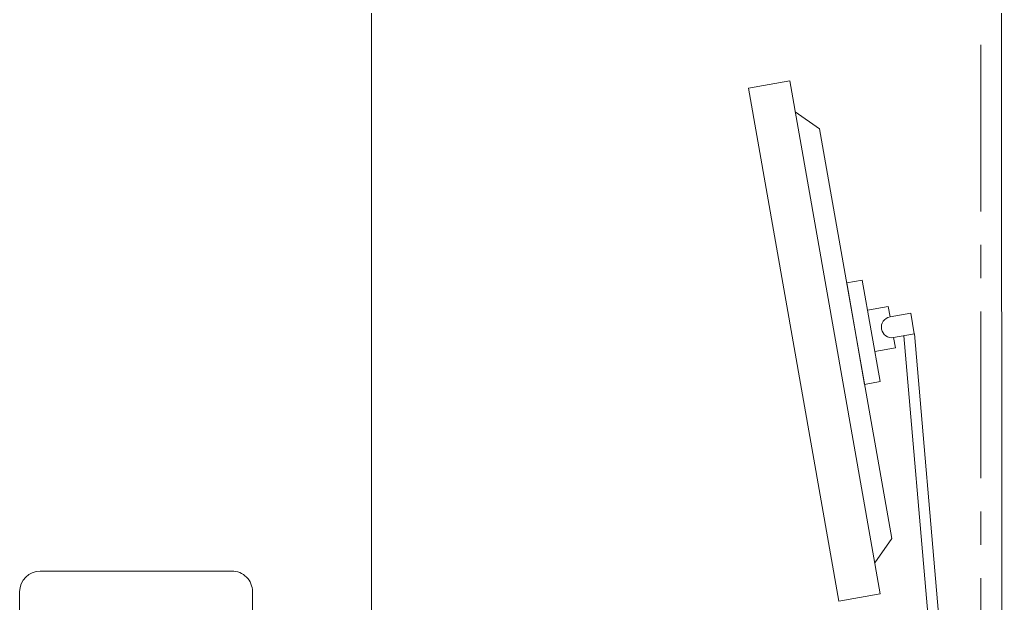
# Model space of a CAD drawing. Header units: millimetres. Extents: x 26027 to 581921, y 7230 to 233891.
# Drawn here: x 479333 to 480269, y 162076 to 162632 of the extents above; entities that cross this region are included whole.
import ezdxf

# ---------------------------------------------------------------- set-up
doc = ezdxf.new("R2010")
doc.units = ezdxf.units.MM
doc.header["$LTSCALE"] = 5
doc.linetypes.add('CENTER', pattern=[50.8, 31.75, -6.35, 6.35, -6.35])
doc.layers.add('axes', color=9, linetype='Continuous')
doc.layers.add('Medical Equipment and Furniture', color=163, linetype='Continuous', lineweight=0)
doc.layers.add('Walls', color=32, linetype='Continuous', lineweight=5)

# ---------------------------------------------------------------- blocks, each defined once
blk = doc.blocks.new('ITVRWS1-P')
for p, q in [((0.50662, -0.083), (0.01, -0.03998)), ((0.50487, -0.09289), (0.01, -0.05002)), ((0.50662, -0.083), (0.50314, -0.10272)), ((0.52631, -0.08649), (0.50661, -0.08302)), ((0.52631, -0.08649), (0.52283, -0.10619)), ((0.49329, -0.10098), (0.48982, -0.12068)), ((0.50314, -0.10272), (0.49329, -0.10098)), ((0.31185, -0.10452), (0.28868, -0.12075)), ((0.31185, -0.10452), (0.70196, -0.17332)), ((0.53268, -0.10793), (0.52283, -0.10619)), ((0.53268, -0.10793), (0.52921, -0.12762)), ((0.25219, -0.15493), (0.25914, -0.11554)), ((0.25914, -0.11554), (0.74773, -0.2017)), ((0.45865, -0.13041), (0.46126, -0.11564)), ((0.46126, -0.11564), (0.55777, -0.13266)), ((0.48982, -0.12068), (0.52921, -0.12762)), ((0.45865, -0.13041), (0.55516, -0.14743)), ((0.55516, -0.14743), (0.55777, -0.13266)), ((0.25219, -0.15493), (0.74078, -0.24109)), ((0.70196, -0.17332), (0.71819, -0.19649)), ((0.74773, -0.2017), (0.74078, -0.24109))]:
    blk.add_line(p, q)
blk.add_arc((0.51299, -0.10445), 0.01, 169.99878, 349.99878)
blk = doc.blocks.new('GF21018-P')
at = {"color": 0}
for p, q in [((0.25963, 0.34221), (0.2804, 0.34221)), ((0.30001, 0.32259), (0.30001, 0.14)), ((0.25963, 0.12039), (0.2804, 0.12039))]:
    blk.add_line(p, q, dxfattribs=at)
for centre, start, end in [((0.2804, 0.32259), 0, 90), ((0.2804, 0.14), 270, 0)]:
    blk.add_arc(centre, 0.01962, start, end, dxfattribs=at)

msp = doc.modelspace()

# ---------------------------------------------------------------- linework, layer by layer
at = {"layer": 'axes', "linetype": 'CENTER', "lineweight": 0}
msp.add_line((480248.77, 120285.58, 0), (480248.77, 230811.1, 0), dxfattribs=at)
at = {"layer": 'Medical Equipment and Furniture'}
msp.add_line((479668.39, 159235.27, 2.36), (479668.39, 163880.27, 2.36), dxfattribs=at)
at = {"layer": 'Walls'}
msp.add_line((480269.3, 159235.27, 0.8), (480268.39, 163680.27, 2.36), dxfattribs=at)

# ---------------------------------------------------------------- block references
at = {"layer": 'Medical Equipment and Furniture', "lineweight": 0, "xscale": -1000, "yscale": 1000, "zscale": 1000, "rotation": 269.9907230675672}
msp.add_blockref('ITVRWS1-P', (480268.4, 161826.3, 2.36), dxfattribs=at)
at = {"layer": 'Medical Equipment and Furniture', "extrusion": (-7.77426e-06, 8.17011e-07, 1), "xscale": -1000.000000000004, "yscale": 1000.000000000006, "zscale": 1000.000000000003, "rotation": 270.0014107646746}
msp.add_blockref('GF21018-P', (479212.88, 161807.13, -1.23), dxfattribs=at)

doc.saveas('drawing.dxf')
